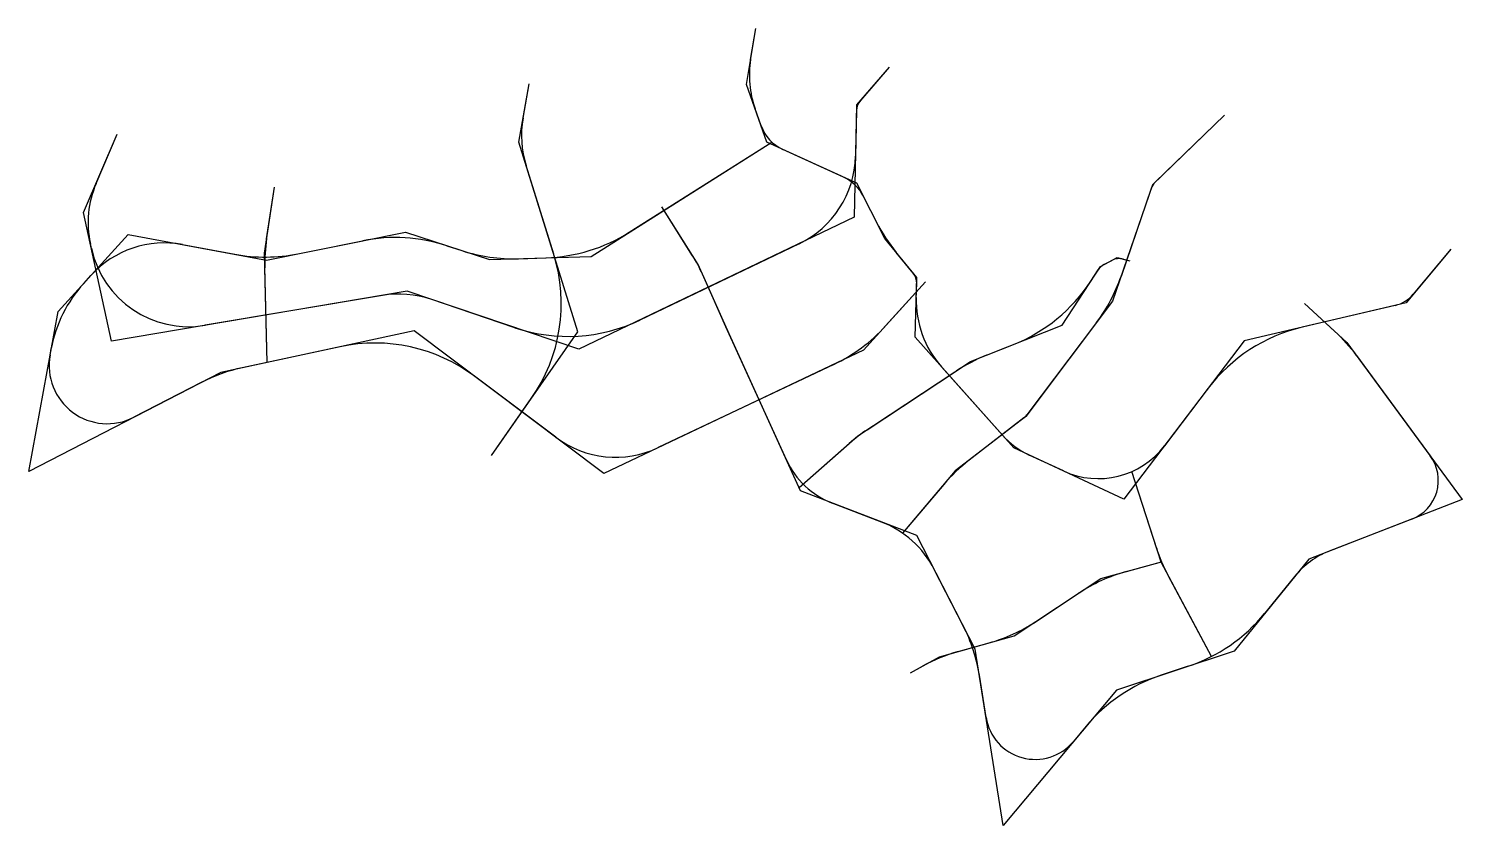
# Model space of a CAD drawing. Extents: x 632261 to 640909, y 579828 to 584635.
import ezdxf

# ---------------------------------------------------------------- set-up
doc = ezdxf.new("R2010")
doc.units = 0
doc.layers.add('Default', color=7, linetype='Continuous')
doc.layers.add('E_Terrain_Triangle', color=7, linetype='Continuous')

msp = doc.modelspace()

# ---------------------------------------------------------------- linework, layer by layer
at = {"layer": 'Default'}
for p, q in [((636591.2, 584297.3), (636646.7, 584634.9)), ((637452, 584402.1), (637255.6, 584175.2)), ((635217.4, 583949.9), (635280.7, 584302.7)), ((636714.6, 583949.9), (636591.2, 584297.3)), ((637255.6, 584175.2), (637240.4, 583496.6)), ((639474.7, 584112.2), (639039.4, 583692.2)), ((632592.7, 583524.7), (632795, 583998.2)), ((635574.2, 582804.9), (635217.4, 583949.9)), ((635653.7, 583260.9), (636744.5, 583950.1)), ((637256.7, 583701.7), (636714.6, 583949.9)), ((633683.3, 583280.2), (633743.6, 583679.2)), ((637424.7, 583369.5), (637256.7, 583701.7)), ((639039.4, 583692.2), (638798.9, 582989.6)), ((632760.7, 582749.6), (632592.7, 583524.7)), ((637240.4, 583496.6), (635580.1, 582700.2)), ((636298.9, 583212.2), (636081.3, 583559.7)), ((633695.2, 583238.4), (634533.3, 583406.6)), ((634533.3, 583406.6), (635040.6, 583241.3)), ((632439.1, 582929.1), (632861.7, 583392.9)), ((632861.7, 583392.9), (633695.2, 583238.4)), ((637619.4, 583132.7), (637424.7, 583369.5)), ((633700.6, 582621.1), (633683.3, 583280.2)), ((635040.6, 583241.3), (635653.7, 583260.9)), ((638725.6, 583199.6), (638827.9, 583253.8)), ((638827.9, 583253.8), (638904.4, 583233)), ((640839.3, 583304.7), (640569.8, 582980.6)), ((636476.4, 582816.3), (636298.9, 583212.2)), ((638495, 582846.1), (638725.6, 583199.6)), ((637670.2, 583106.5), (637297.2, 582694.2)), ((637607.9, 582773.9), (637619.4, 583132.7)), ((634544.3, 583050.3), (632760.7, 582749.6)), ((635580.1, 582700.2), (634544.3, 583050.3)), ((638798.9, 582989.6), (638275.2, 582293.8)), ((640569.8, 582980.6), (639593.2, 582750.9)), ((639957.3, 582975.7), (640212.9, 582741.3)), ((632261.1, 581963.4), (632439.1, 582929.1)), ((634586, 582811.2), (633419.8, 582560.9)), ((635730.9, 581951.3), (634586, 582811.2)), ((635053.4, 582059.9), (635574.2, 582804.9)), ((636916.7, 581845.8), (636476.4, 582816.3)), ((637943.2, 582626), (638495, 582846.1)), ((638203.6, 582105.6), (637607.9, 582773.9)), ((639593.2, 582750.9), (638867.9, 581796.3)), ((640212.9, 582741.3), (640909.2, 581793.7)), ((637297.2, 582694.2), (635730.9, 581951.3)), ((637262.9, 582177.1), (637943.2, 582626)), ((633419.8, 582560.9), (632261.1, 581963.4)), ((638275.2, 582293.8), (637850, 581966.1)), ((636908.8, 581866.6), (637262.9, 582177.1)), ((638867.9, 581796.3), (638203.6, 582105.6)), ((637850, 581966.1), (637532.7, 581590.4)), ((639091.6, 581415.5), (638916.1, 581962.5)), ((637619.3, 581575.8), (636916.7, 581845.8)), ((640909.2, 581793.7), (639982.5, 581434.3)), ((637970.8, 580890.2), (637619.3, 581575.8)), ((638728.1, 581316.6), (639095.3, 581417.1)), ((639395.7, 580846.3), (639091.6, 581415.5)), ((639982.5, 581434.3), (639532, 580879.2)), ((638206.5, 580971.1), (638728.1, 581316.6)), ((637754.9, 580845), (638206.5, 580971.1)), ((637581, 580748.7), (637754.9, 580845)), ((638140.1, 579827.7), (637970.8, 580890.2)), ((639532, 580879.2), (638822.6, 580643.9)), ((638822.6, 580643.9), (638140.1, 579827.7))]:
    msp.add_line(p, q, dxfattribs=at)
for centre, radius, start, end in [((637208.3, 584352.5), 600, 170.66876, 199.55365), ((637349.8, 584138.9), 95, 139.13164, 178.71079), ((635833.9, 583988.3), 600, 169.82636, 197.30858), ((636914.8, 584133.2), 250, 199.55365, 245.40113), ((636648.8, 583878.3), 600, 295.62706, 358.71079), ((633219.6, 583464.9), 600, 156.86015, 192.22792), ((637073.1, 583510.8), 250, 26.82458, 65.40113), ((639121.9, 583639.8), 95, 133.98106, 161.10175), ((635349.7, 584251.7), 1000, 271.83585, 302.28576), ((638267.2, 583919.3), 1000, 206.82458, 219.43604), ((633080.4, 582742.1), 600, 79.50153, 137.66173), ((634685.3, 583218.1), 1000, 171.41354, 181.49631), ((634472.8, 582374.6), 1000, 71.95067, 101.34937), ((633225.7, 583436.5), 600, 192.22792, 279.57022), ((633687.6, 584256.8), 1000, 259.50153, 281.34937), ((635183.8, 584246.4), 1000, 251.95067, 271.83585), ((634473.6, 582975.8), 1000, 325.0401, 17.30858), ((635414.7, 582740.1), 1000, 24.1456, 32.05826), ((638839.2, 583152.3), 95, 74.82021, 117.91579), ((637523.3, 583100), 95, 358.15935, 39.43604), ((638791.8, 583127.1), 95, 117.91579, 146.87699), ((633184.4, 582559.3), 800, 137.66173, 169.55357), ((637830.5, 583657.7), 1000, 291.7498, 326.87699), ((637904.3, 583463.9), 1000, 323.03443, 341.10175), ((634495.2, 582433.6), 600, 71.32587, 99.57022), ((638215.3, 582994.2), 600, 178.15935, 221.70971), ((640458.8, 583160), 200, 283.23753, 320.2599), ((635514.7, 583777.9), 1000, 251.32587, 295.62706), ((637387.9, 583227.4), 1000, 204.1456, 204.40486), ((636689, 583512.5), 1000, 295.37446, 317.86647), ((640172, 581859.7), 1000, 103.23753, 142.76911), ((639464.9, 582070.3), 1000, 36.31202, 47.47283), ((634350, 581737.8), 1000, 53.09375, 102.11551), ((632734.6, 582601.3), 350, 169.55357, 297.27543), ((638408.7, 581735), 1000, 111.7498, 123.41888), ((633759.8, 581611.1), 1000, 102.11551, 117.27543), ((638207, 582361.2), 95, 307.62072, 323.03443), ((637870.7, 581380.1), 1000, 123.41888, 131.24706), ((635801.4, 582648.8), 600, 233.09375, 295.37446), ((638508.2, 582515.3), 500, 221.70971, 245.03408), ((638713.6, 582419.7), 500, 245.03408, 322.76911), ((637287.4, 582239), 500, 204.40486, 248.97663), ((638545, 581239.2), 1000, 127.62072, 139.81599), ((640514.4, 581908.8), 250, 291.19825, 36.31202), ((637190, 581098), 600, 27.14115, 68.97663), ((640016.2, 581807), 1000, 197.78358, 208.11456), ((640287.1, 581016.2), 500, 111.19825, 140.93767), ((639146.7, 580394.4), 1000, 105.30694, 123.52223), ((638939.7, 581736.3), 1000, 288.35476, 320.93767), ((637008.3, 580575.6), 1000, 9.05679, 27.14115), ((637785.7, 581891.8), 1000, 285.60078, 303.52223), ((638136.7, 579913.3), 1000, 105.60078, 118.97384), ((639407.3, 579784.3), 1000, 108.35476, 140.09972), ((638332.7, 580525.6), 300, 189.05679, 320.09972)]:
    msp.add_arc(centre, radius, start, end, dxfattribs=at)
at = {"layer": 'E_Terrain_Triangle'}
for p, q in [((636616.2, 584449.8), (636646.7, 584634.9)), ((637452, 584402.1), (637278, 584201.1)), ((635243.3, 584094.3), (635280.7, 584302.7)), ((636679.2, 584049.5), (636642.9, 584151.7)), ((637254.9, 584141), (637248.6, 583864.8)), ((639474.7, 584112.2), (639055.9, 583708.1)), ((632667.9, 583700.6), (632795, 583998.2)), ((635883.8, 583406.3), (636744.5, 583950.1)), ((637177.2, 583738.1), (636810.7, 583905.8)), ((635428.3, 583273.3), (635261.1, 583809.8)), ((633696.5, 583367.4), (633743.6, 583679.2)), ((639032, 583670.5), (638850.4, 583140)), ((637374.9, 583468.1), (637296.2, 583623.6)), ((636262.2, 583270.9), (636081.3, 583559.7)), ((632639.4, 583309.4), (632633.2, 583337.8)), ((633189.8, 583332.1), (633505.4, 583273.6)), ((633884.4, 583276.4), (634276.1, 583355)), ((634782.7, 583325.3), (634873.9, 583295.6)), ((636908.3, 583337.4), (635947.2, 582876.3)), ((635215.8, 583246.9), (635381.7, 583252.2)), ((637596.7, 583160.4), (637494.9, 583284.1)), ((638747.3, 583211.1), (638794.8, 583236.2)), ((638864.1, 583244), (638904.4, 583233)), ((640839.3, 583304.7), (640612.6, 583032.1)), ((632593.1, 583098.1), (632636.9, 583146.2)), ((633700.6, 582621.1), (633685.7, 583192)), ((636475.4, 582818.4), (636327.2, 583149.1)), ((638668, 583111.2), (638712.2, 583179.1)), ((637670.2, 583106.5), (637430.6, 582841.6)), ((637615.6, 583013.5), (637618.3, 583097)), ((634395.5, 583025.2), (633325.5, 582844.8)), ((635194.5, 582830.6), (634687.3, 583002)), ((639957.3, 582975.7), (640140.9, 582807.3)), ((640504.6, 582965.3), (639943, 582833.2)), ((636832, 582032.4), (636477.3, 582814.3)), ((638703.3, 582862.6), (638282.9, 582304)), ((634140.2, 582715.5), (633549.9, 582588.8)), ((638038.1, 582663.9), (638201, 582728.8)), ((632390.4, 582664.8), (632397.7, 582704.3)), ((640270.7, 582662.5), (640715.9, 582056.8)), ((637117.5, 582608.9), (636058.5, 582106.7)), ((637320, 582214.7), (637857.9, 582569.7)), ((638134.9, 582182.6), (637767.4, 582595)), ((633301.5, 582499.9), (632895, 582290.3)), ((635441.1, 582169), (634950.5, 582537.4)), ((639375.8, 582464.8), (639111.7, 582117.1)), ((635053.4, 582059.9), (635293.1, 582402.8)), ((638265, 582285.9), (637934.6, 582031.3)), ((636908.8, 581866.6), (637211.4, 582132)), ((638502.5, 581966.4), (638297.1, 582062)), ((639064, 581501.6), (638916.1, 581962.5)), ((637781.1, 581884.5), (637532.7, 581590.4)), ((637405.2, 581658), (637108, 581772.3)), ((640604.8, 581675.7), (640106.3, 581482.3)), ((638882.7, 581358.9), (639095.3, 581417.1)), ((637898.2, 581031.8), (637723.9, 581371.7)), ((639395.7, 580846.3), (639134.2, 581335.8)), ((639898.8, 581331.3), (639716.2, 581106.2)), ((638338, 581058.2), (638594.5, 581228.1)), ((637867.8, 580876.5), (638054.6, 580928.7)), ((637581, 580748.7), (637652.3, 580788.2)), ((638036.4, 580478.4), (637995.8, 580733)), ((639254.6, 580787.2), (639092.4, 580733.4)), ((638640.2, 580425.7), (638562.8, 580333.2))]:
    msp.add_line(p, q, dxfattribs=at)
for centre, radius, start, end in [((637208.3, 584352.5), 600, 170.66876, 199.55365), ((637349.8, 584138.9), 95, 139.13164, 178.71079), ((635833.9, 583988.3), 600, 169.82636, 197.30858), ((636914.8, 584133.2), 250, 199.55365, 245.40113), ((636648.8, 583878.3), 600, 295.62706, 358.71079), ((633219.6, 583464.9), 600, 156.86015, 192.22792), ((637073.1, 583510.8), 250, 26.82458, 65.40113), ((639121.9, 583639.8), 95, 133.98106, 161.10175), ((635349.7, 584251.7), 1000, 271.83585, 302.28576), ((638267.2, 583919.3), 1000, 206.82458, 219.43604), ((633080.4, 582742.1), 600, 79.50153, 137.66173), ((634685.3, 583218.1), 1000, 171.41354, 181.49631), ((634472.8, 582374.6), 1000, 71.95067, 101.34937), ((633225.7, 583436.5), 600, 192.22792, 279.57022), ((633687.6, 584256.8), 1000, 259.50153, 281.34937), ((635183.8, 584246.4), 1000, 251.95067, 271.83585), ((634473.6, 582975.8), 1000, 325.0401, 17.30858), ((635414.7, 582740.1), 1000, 24.1456, 32.05826), ((638839.2, 583152.3), 95, 74.82021, 117.91579), ((637523.3, 583100), 95, 358.15935, 39.43604), ((638791.8, 583127.1), 95, 117.91579, 146.87699), ((633184.4, 582559.3), 800, 137.66173, 169.55357), ((637830.5, 583657.7), 1000, 291.7498, 326.87699), ((637904.3, 583463.9), 1000, 323.03443, 341.10175), ((634495.2, 582433.6), 600, 71.32587, 99.57022), ((638215.3, 582994.2), 600, 178.15935, 221.70971), ((640458.8, 583160), 200, 283.23753, 320.2599), ((635514.7, 583777.9), 1000, 251.32587, 295.62706), ((637387.9, 583227.4), 1000, 204.1456, 204.40486), ((636689, 583512.5), 1000, 295.37446, 317.86647), ((640172, 581859.7), 1000, 103.23753, 142.76911), ((639464.9, 582070.3), 1000, 36.31202, 47.47283), ((634350, 581737.8), 1000, 53.09375, 102.11551), ((632734.6, 582601.3), 350, 169.55357, 297.27543), ((638408.7, 581735), 1000, 111.7498, 123.41888), ((633759.8, 581611.1), 1000, 102.11551, 117.27543), ((638207, 582361.2), 95, 307.62072, 323.03443), ((637870.7, 581380.1), 1000, 123.41888, 131.24706), ((635801.4, 582648.8), 600, 233.09375, 295.37446), ((638508.2, 582515.3), 500, 221.70971, 245.03408), ((638713.6, 582419.7), 500, 245.03408, 322.76911), ((637287.4, 582239), 500, 204.40486, 248.97663), ((638545, 581239.2), 1000, 127.62072, 139.81599), ((640514.4, 581908.8), 250, 291.19825, 36.31202), ((637190, 581098), 600, 27.14115, 68.97663), ((640016.2, 581807), 1000, 197.78358, 208.11456), ((640287.1, 581016.2), 500, 111.19825, 140.93767), ((639146.7, 580394.4), 1000, 105.30694, 123.52223), ((638939.7, 581736.3), 1000, 288.35476, 320.93767), ((637008.3, 580575.6), 1000, 9.05679, 27.14115), ((637785.7, 581891.8), 1000, 285.60078, 303.52223), ((638136.7, 579913.3), 1000, 105.60078, 118.97384), ((639407.3, 579784.3), 1000, 108.35476, 140.09972), ((638332.7, 580525.6), 300, 189.05679, 320.09972)]:
    msp.add_arc(centre, radius, start, end, dxfattribs=at)

doc.saveas('drawing.dxf')
